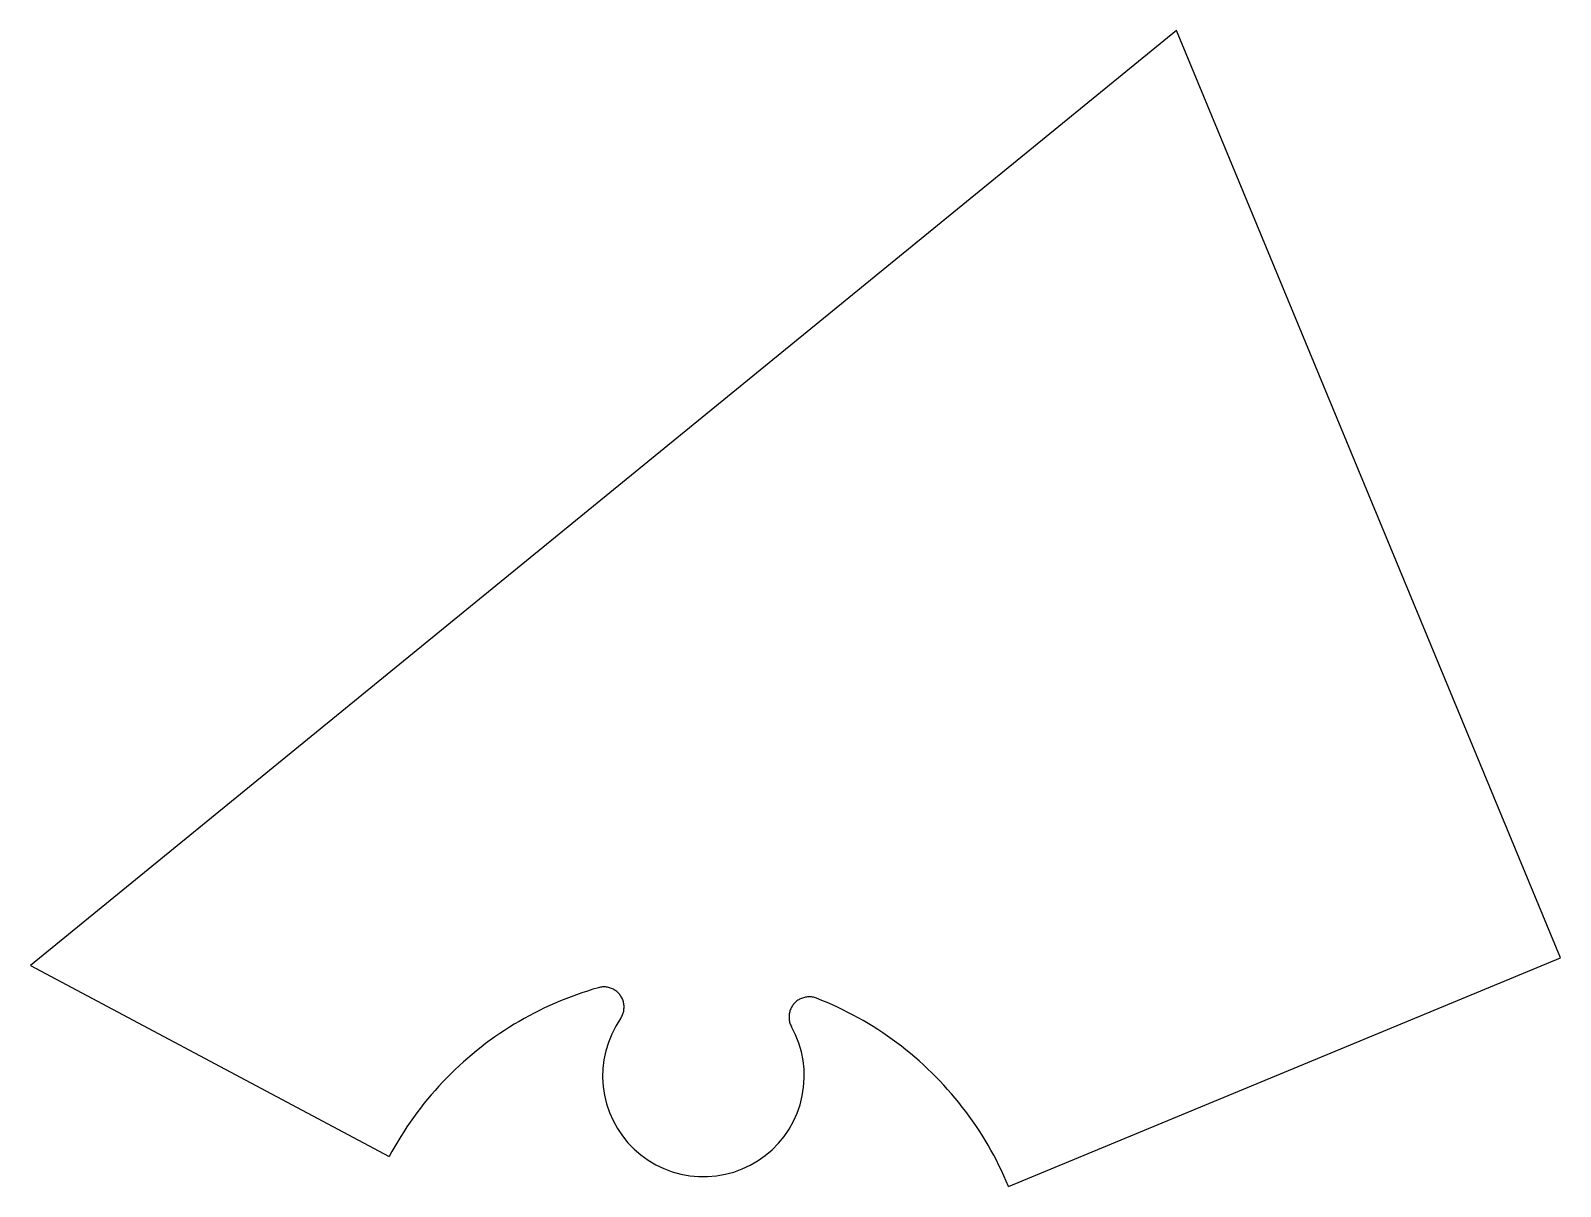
# Model space of a CAD drawing. Header units: metres. Extents: x -25.9 to 50, y -32 to 25.3.
import ezdxf

# ---------------------------------------------------------------- set-up
doc = ezdxf.new("R2010")
doc.units = ezdxf.units.M

msp = doc.modelspace()

# ---------------------------------------------------------------- linework, layer by layer
at = {"layer": 'Polygon'}
for p, q in [((30.962, 25.251), (-25.869, -21.097)), ((50, -20.711), (30.962, 25.251)), ((-25.869, -21.097), (-8.084, -30.565)), ((22.628, -32.049), (50, -20.711)), ((0.67, -22.746), (0.405, -22.853)), ((0.936, -22.643), (0.67, -22.746)), ((1.204, -22.545), (0.936, -22.643)), ((1.473, -22.451), (1.204, -22.545)), ((1.744, -22.362), (1.473, -22.451)), ((2.017, -22.277), (1.744, -22.362)), ((2.291, -22.197), (2.017, -22.277)), ((2.34, -22.185), (2.291, -22.197)), ((2.39, -22.174), (2.34, -22.185)), ((2.441, -22.167), (2.39, -22.174)), ((2.492, -22.162), (2.441, -22.167)), ((2.543, -22.16), (2.492, -22.162)), ((2.594, -22.16), (2.543, -22.16)), ((2.645, -22.163), (2.594, -22.16)), ((2.695, -22.168), (2.645, -22.163)), ((2.746, -22.176), (2.695, -22.168)), ((2.796, -22.187), (2.746, -22.176)), ((2.845, -22.2), (2.796, -22.187)), ((2.894, -22.216), (2.845, -22.2)), ((2.941, -22.234), (2.894, -22.216)), ((2.988, -22.254), (2.941, -22.234)), ((3.034, -22.277), (2.988, -22.254)), ((3.078, -22.302), (3.034, -22.277)), ((3.121, -22.33), (3.078, -22.302)), ((3.163, -22.359), (3.121, -22.33)), ((3.203, -22.391), (3.163, -22.359)), ((3.241, -22.424), (3.203, -22.391)), ((3.278, -22.46), (3.241, -22.424)), ((3.313, -22.497), (3.278, -22.46)), ((3.346, -22.537), (3.313, -22.497)), ((3.376, -22.577), (3.346, -22.537)), ((3.405, -22.62), (3.376, -22.577)), ((3.431, -22.663), (3.405, -22.62)), ((3.456, -22.708), (3.431, -22.663)), ((3.478, -22.754), (3.456, -22.708)), ((3.497, -22.802), (3.478, -22.754)), ((12.314, -22.748), (12.268, -22.771)), ((12.361, -22.727), (12.314, -22.748)), ((12.408, -22.709), (12.361, -22.727)), ((12.457, -22.693), (12.408, -22.709)), ((12.506, -22.68), (12.457, -22.693)), ((12.556, -22.669), (12.506, -22.68)), ((12.606, -22.661), (12.556, -22.669)), ((12.657, -22.655), (12.606, -22.661)), ((12.708, -22.652), (12.657, -22.655)), ((12.759, -22.651), (12.708, -22.652)), ((12.81, -22.653), (12.759, -22.651)), ((12.861, -22.658), (12.81, -22.653)), ((12.911, -22.665), (12.861, -22.658)), ((12.961, -22.675), (12.911, -22.665)), ((13.011, -22.687), (12.961, -22.675)), ((13.06, -22.702), (13.011, -22.687)), ((13.108, -22.72), (13.06, -22.702)), ((13.373, -22.826), (13.108, -22.72)), ((-0.888, -23.454), (-1.14, -23.588)), ((-0.633, -23.325), (-0.888, -23.454)), ((-0.377, -23.201), (-0.633, -23.325)), ((-0.118, -23.08), (-0.377, -23.201)), ((0.143, -22.964), (-0.118, -23.08)), ((0.405, -22.853), (0.143, -22.964)), ((3.484, -23.549), (3.503, -23.501)), ((3.514, -22.85), (3.497, -22.802)), ((3.503, -23.501), (3.519, -23.453)), ((3.529, -22.899), (3.514, -22.85)), ((3.519, -23.453), (3.533, -23.404)), ((3.541, -22.948), (3.529, -22.899)), ((3.533, -23.404), (3.544, -23.354)), ((3.55, -22.998), (3.541, -22.948)), ((3.544, -23.354), (3.553, -23.304)), ((3.557, -23.049), (3.55, -22.998)), ((3.553, -23.304), (3.559, -23.253)), ((3.561, -23.1), (3.557, -23.049)), ((3.559, -23.253), (3.562, -23.202)), ((3.563, -23.151), (3.561, -23.1)), ((3.562, -23.202), (3.563, -23.151)), ((11.756, -23.496), (11.749, -23.546)), ((11.765, -23.445), (11.756, -23.496)), ((11.777, -23.396), (11.765, -23.445)), ((11.791, -23.347), (11.777, -23.396)), ((11.808, -23.298), (11.791, -23.347)), ((11.827, -23.251), (11.808, -23.298)), ((11.849, -23.205), (11.827, -23.251)), ((11.873, -23.16), (11.849, -23.205)), ((11.899, -23.116), (11.873, -23.16)), ((11.928, -23.074), (11.899, -23.116)), ((11.958, -23.033), (11.928, -23.074)), ((11.991, -22.993), (11.958, -23.033)), ((12.025, -22.956), (11.991, -22.993)), ((12.062, -22.92), (12.025, -22.956)), ((12.1, -22.886), (12.062, -22.92)), ((12.14, -22.854), (12.1, -22.886)), ((12.181, -22.824), (12.14, -22.854)), ((12.224, -22.797), (12.181, -22.824)), ((12.268, -22.771), (12.224, -22.797)), ((13.636, -22.936), (13.373, -22.826)), ((13.897, -23.051), (13.636, -22.936)), ((14.156, -23.17), (13.897, -23.051)), ((14.413, -23.294), (14.156, -23.17)), ((14.668, -23.422), (14.413, -23.294)), ((14.921, -23.554), (14.668, -23.422)), ((-2.126, -24.162), (-2.367, -24.316)), ((-1.883, -24.012), (-2.126, -24.162)), ((-1.638, -23.867), (-1.883, -24.012)), ((-1.39, -23.725), (-1.638, -23.867)), ((-1.14, -23.588), (-1.39, -23.725)), ((3.151, -24.103), (2.95, -24.497)), ((3.386, -23.727), (3.151, -24.103)), ((3.386, -23.727), (3.414, -23.685)), ((3.414, -23.685), (3.44, -23.641)), ((3.44, -23.641), (3.463, -23.595)), ((3.463, -23.595), (3.484, -23.549)), ((11.745, -23.597), (11.744, -23.648)), ((11.744, -23.648), (11.745, -23.699)), ((11.749, -23.546), (11.745, -23.597)), ((11.745, -23.699), (11.749, -23.75)), ((11.749, -23.75), (11.755, -23.801)), ((11.755, -23.801), (11.764, -23.851)), ((11.764, -23.851), (11.776, -23.901)), ((11.776, -23.901), (11.79, -23.95)), ((11.79, -23.95), (11.806, -23.998)), ((11.806, -23.998), (11.825, -24.046)), ((11.825, -24.046), (11.846, -24.092)), ((11.846, -24.092), (11.87, -24.137)), ((12.068, -24.533), (11.87, -24.137)), ((15.172, -23.69), (14.921, -23.554)), ((15.42, -23.831), (15.172, -23.69)), ((15.666, -23.976), (15.42, -23.831)), ((15.91, -24.124), (15.666, -23.976)), ((16.151, -24.277), (15.91, -24.124)), ((16.389, -24.434), (16.151, -24.277)), ((-3.301, -24.971), (-3.527, -25.145)), ((-3.071, -24.802), (-3.301, -24.971)), ((-2.839, -24.636), (-3.071, -24.802)), ((-2.604, -24.474), (-2.839, -24.636)), ((-2.367, -24.316), (-2.604, -24.474)), ((2.784, -24.908), (2.656, -25.332)), ((2.95, -24.497), (2.784, -24.908)), ((12.23, -24.946), (12.068, -24.533)), ((12.355, -25.371), (12.23, -24.946)), ((16.625, -24.595), (16.389, -24.434)), ((16.858, -24.76), (16.625, -24.595)), ((17.088, -24.929), (16.858, -24.76)), ((17.315, -25.101), (17.088, -24.929)), ((-4.189, -25.688), (-4.403, -25.876)), ((-3.972, -25.503), (-4.189, -25.688)), ((-3.751, -25.322), (-3.972, -25.503)), ((-3.527, -25.145), (-3.751, -25.322)), ((2.566, -25.766), (2.514, -26.206)), ((2.656, -25.332), (2.566, -25.766)), ((12.442, -25.805), (12.355, -25.371)), ((17.539, -25.277), (17.315, -25.101)), ((17.761, -25.458), (17.539, -25.277)), ((17.979, -25.641), (17.761, -25.458)), ((18.194, -25.829), (17.979, -25.641)), ((-5.027, -26.462), (-5.228, -26.664)), ((-4.823, -26.263), (-5.027, -26.462)), ((-4.615, -26.068), (-4.823, -26.263)), ((-4.403, -25.876), (-4.615, -26.068)), ((2.514, -26.206), (2.501, -26.649)), ((12.49, -26.245), (12.442, -25.805)), ((12.499, -26.688), (12.49, -26.245)), ((18.406, -26.02), (18.194, -25.829)), ((18.615, -26.214), (18.406, -26.02)), ((18.82, -26.412), (18.615, -26.214)), ((19.022, -26.614), (18.82, -26.412)), ((-5.812, -27.291), (-5.999, -27.506)), ((-5.621, -27.079), (-5.812, -27.291)), ((-5.426, -26.87), (-5.621, -27.079)), ((-5.228, -26.664), (-5.426, -26.87)), ((2.501, -26.649), (2.528, -27.091)), ((2.528, -27.091), (2.594, -27.529)), ((12.4, -27.567), (12.469, -27.13)), ((12.469, -27.13), (12.499, -26.688)), ((19.221, -26.818), (19.022, -26.614)), ((19.416, -27.026), (19.221, -26.818)), ((19.608, -27.238), (19.416, -27.026)), ((19.796, -27.452), (19.608, -27.238)), ((-6.362, -27.946), (-6.538, -28.171)), ((-6.182, -27.725), (-6.362, -27.946)), ((-5.999, -27.506), (-6.182, -27.725)), ((2.594, -27.529), (2.698, -27.959)), ((2.698, -27.959), (2.84, -28.379)), ((12.147, -28.416), (12.292, -27.997)), ((12.292, -27.997), (12.4, -27.567)), ((19.981, -27.67), (19.796, -27.452)), ((20.162, -27.891), (19.981, -27.67)), ((20.339, -28.114), (20.162, -27.891)), ((-6.879, -28.628), (-7.044, -28.861)), ((-6.711, -28.398), (-6.879, -28.628)), ((-6.538, -28.171), (-6.711, -28.398)), ((2.84, -28.379), (3.019, -28.784)), ((3.019, -28.784), (3.232, -29.172)), ((11.749, -29.206), (11.965, -28.819)), ((11.965, -28.819), (12.147, -28.416)), ((20.512, -28.341), (20.339, -28.114)), ((20.682, -28.571), (20.512, -28.341)), ((20.847, -28.803), (20.682, -28.571)), ((21.009, -29.038), (20.847, -28.803)), ((-7.514, -29.577), (-7.663, -29.82)), ((-7.362, -29.336), (-7.514, -29.577)), ((-7.205, -29.097), (-7.362, -29.336)), ((-7.044, -28.861), (-7.205, -29.097)), ((3.232, -29.172), (3.48, -29.54)), ((3.48, -29.54), (3.758, -29.884)), ((11.217, -29.913), (11.498, -29.571)), ((11.498, -29.571), (11.749, -29.206)), ((21.167, -29.276), (21.009, -29.038)), ((21.32, -29.516), (21.167, -29.276)), ((21.47, -29.759), (21.32, -29.516)), ((-7.948, -30.315), (-8.084, -30.565)), ((-7.807, -30.066), (-7.948, -30.315)), ((-7.663, -29.82), (-7.807, -30.066)), ((3.758, -29.884), (4.066, -30.202)), ((4.066, -30.202), (4.401, -30.492)), ((10.569, -30.516), (10.906, -30.229)), ((10.906, -30.229), (11.217, -29.913)), ((21.616, -30.005), (21.47, -29.759)), ((21.757, -30.252), (21.616, -30.005)), ((21.894, -30.502), (21.757, -30.252)), ((4.401, -30.492), (4.761, -30.751)), ((4.761, -30.751), (5.142, -30.977)), ((5.142, -30.977), (5.541, -31.168)), ((9.424, -31.184), (9.825, -30.995)), ((9.825, -30.995), (10.208, -30.772)), ((10.208, -30.772), (10.569, -30.516)), ((22.027, -30.755), (21.894, -30.502)), ((22.156, -31.01), (22.027, -30.755)), ((22.28, -31.266), (22.156, -31.01)), ((5.541, -31.168), (5.956, -31.324)), ((5.956, -31.324), (6.383, -31.442)), ((6.383, -31.442), (6.819, -31.521)), ((6.819, -31.521), (7.26, -31.562)), ((7.26, -31.562), (7.703, -31.564)), ((7.703, -31.564), (8.144, -31.527)), ((8.144, -31.527), (8.58, -31.45)), ((8.58, -31.45), (9.008, -31.336)), ((9.008, -31.336), (9.424, -31.184)), ((22.401, -31.525), (22.28, -31.266)), ((22.516, -31.786), (22.401, -31.525)), ((22.628, -32.049), (22.516, -31.786))]:
    msp.add_line(p, q, dxfattribs=at)

doc.saveas('drawing.dxf')
